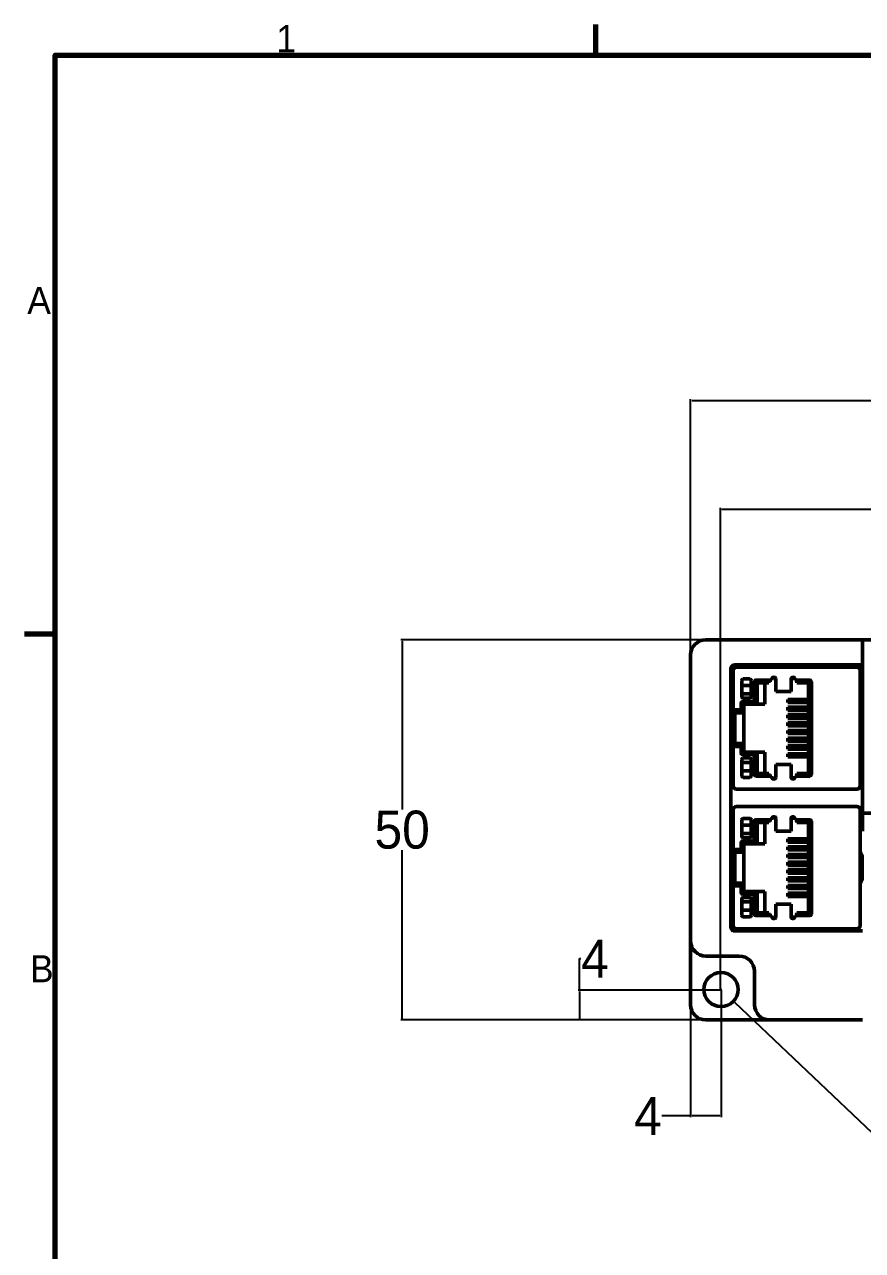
# Model space of a CAD drawing. Header units: millimetres. Extents: x -32 to 1257, y -135 to 348.
# Drawn here: x -23.9 to 86.3, y 178.5 to 339.7 of the extents above; entities that cross this region are included whole.
import ezdxf

# ---------------------------------------------------------------- set-up
doc = ezdxf.new("R2010")
doc.units = ezdxf.units.MM
doc.layers.add('경계(ISO)', color=7, linetype='Continuous', lineweight=70)
doc.layers.add('외형선(ISO)', color=7, linetype='Continuous', lineweight=50)
doc.styles.get("Standard").update_dxf_attribs({"font": ''})
doc.styles.add('레이블 문자 (JIS)', font='')
doc.styles.get('Standard').set_extended_font_data('Gulim')
doc.styles.get('레이블 문자 (JIS)').set_extended_font_data('Gulim')
doc.dimstyles.get("Standard").update_dxf_attribs({"dimtxt": 0.18, "dimasz": 0.18, "dimexe": 0.18, "dimexo": 0.0625, "dimgap": 0.09, "dimtad": 0, "dimtih": 1, "dimtoh": 1, "dimdec": 4, "dimzin": 0, "dimdsep": 46, "dimtxsty": 'Standard', "dimcen": 0.09, "dimadec": 0, "dimazin": 0, "dimtfac": 1, "dimtdec": 4, "dimtofl": 0, "dimtmove": 0, "dimatfit": 3, "dimfxl": 1, "dimtolj": 1, "dimtzin": 0, "dimarcsym": 0})

# ---------------------------------------------------------------- blocks, each defined once
blk = doc.blocks.new('경계 Default Border')
at = {"layer": '경계(ISO)'}
for p, q in [((70, 287), (70, 290.4)), ((10, 222.75), (6.6, 222.75))]:
    blk.add_line(p, q, dxfattribs=at)
at = {"layer": '경계(ISO)', "flags": 128}
blk.add_lwpolyline([(10, 10), (10, 287), (410, 287), (410, 10), (10, 10)], dxfattribs=at)
at = {"layer": '경계(ISO)', "char_height": 3, "attachment_point": 7, "style": '레이블 문자 (JIS)'}
for s, insert in [('1', (34.54, 287.33)), ('A', (6.91, 258.29)), ('B', (7.21, 184.12))]:
    blk.add_mtext(s, dxfattribs=dict(at, insert=insert))
blk = doc.blocks.new('*D12')
at = {"color": 0, "lineweight": -2}
for p, q in [((86.23, 258.81), (25.58, 258.81)), ((25.76, 258.63), (25.76, 236.47)), ((25.76, 208.99), (25.76, 231.16)), ((86.23, 208.81), (25.58, 208.81))]:
    blk.add_line(p, q, dxfattribs=at)
at = {"color": 0}
for points in [[(25.79, 258.63), (25.73, 258.63), (25.76, 258.81)], [(25.73, 208.99), (25.79, 208.99), (25.76, 208.81)]]:
    blk.add_solid(points, dxfattribs=at)
at = {"layer": 'Defpoints', "color": 0}
for p in [(86.3, 258.81), (25.76, 208.81), (86.3, 208.81)]:
    blk.add_point(p, dxfattribs=at)
at = {"color": 0, "insert": (25.76, 233.81), "char_height": 5, "attachment_point": 5}
blk.add_mtext('\\A1;\\A1;50', dxfattribs=at)
blk = doc.blocks.new('*D13')
at = {"color": 0, "lineweight": -2}
for p, q in [((63.7, 239.63), (63.7, 290.44)), ((63.88, 290.26), (144.75, 290.26)), ((254.12, 290.26), (173.24, 290.26)), ((254.3, 239.63), (254.3, 290.44))]:
    blk.add_line(p, q, dxfattribs=at)
at = {"color": 0}
for points in [[(63.88, 290.29), (63.88, 290.23), (63.7, 290.26)], [(254.12, 290.23), (254.12, 290.29), (254.3, 290.26)]]:
    blk.add_solid(points, dxfattribs=at)
at = {"layer": 'Defpoints', "color": 0}
for p in [(254.3, 290.26), (63.7, 239.56), (254.3, 239.56)]:
    blk.add_point(p, dxfattribs=at)
at = {"color": 0, "insert": (159, 290.26), "char_height": 5, "attachment_point": 5}
blk.add_mtext('\\A1;190.6000', dxfattribs=at)
blk = doc.blocks.new('*D17')
at = {"color": 0, "lineweight": -2}
for p, q in [((63.7, 212.75), (63.7, 196.01)), ((67.7, 212.75), (67.7, 196.01)), ((63.7, 196.19), (59.92, 196.19)), ((67.52, 196.19), (63.88, 196.19))]:
    blk.add_line(p, q, dxfattribs=at)
at = {"color": 0}
for points in [[(63.88, 196.22), (63.88, 196.16), (63.7, 196.19)], [(67.52, 196.16), (67.52, 196.22), (67.7, 196.19)]]:
    blk.add_solid(points, dxfattribs=at)
at = {"layer": 'Defpoints', "color": 0}
for p in [(63.7, 212.81), (67.7, 212.81), (63.7, 196.19)]:
    blk.add_point(p, dxfattribs=at)
at = {"color": 0, "insert": (58.08, 196.19), "char_height": 5, "attachment_point": 5}
blk.add_mtext('\\A1;\\A1;4', dxfattribs=at)
blk = doc.blocks.new('*D18')
at = {"color": 0, "lineweight": -2}
for p, q in [((49.08, 212.75), (49.08, 216.88)), ((49.08, 216.88), (49.26, 216.88)), ((67.63, 212.75), (48.9, 212.75)), ((49.08, 212.57), (49.08, 208.99)), ((67.63, 208.81), (48.9, 208.81))]:
    blk.add_line(p, q, dxfattribs=at)
at = {"color": 0}
for points in [[(49.11, 212.57), (49.05, 212.57), (49.08, 212.75)], [(49.05, 208.99), (49.11, 208.99), (49.08, 208.81)]]:
    blk.add_solid(points, dxfattribs=at)
at = {"layer": 'Defpoints', "color": 0}
for p in [(67.7, 212.75), (49.08, 208.81), (67.7, 208.81)]:
    blk.add_point(p, dxfattribs=at)
at = {"color": 0, "insert": (51.11, 216.88), "char_height": 5, "attachment_point": 5}
blk.add_mtext('\\A1;\\A1;4', dxfattribs=at)
blk = doc.blocks.new('*D19')
at = {"color": 0}
for p, q in [((67.61, 212.81), (67.79, 212.81)), ((67.7, 212.72), (67.7, 212.9))]:
    blk.add_line(p, q, dxfattribs=at)
at = {"color": 0, "lineweight": -2}
for p in [(69.46, 211.14), (90.07, 193.98)]:
    blk.add_line(p, (87.58, 193.98), dxfattribs=at)
at = {"color": 0}
blk.add_solid([(69.48, 211.17), (69.44, 211.12), (69.33, 211.27)], dxfattribs=at)
at = {"layer": 'Defpoints', "color": 0}
for p in [(66.06, 214.36), (69.33, 211.27)]:
    blk.add_point(p, dxfattribs=at)
at = {"color": 0, "insert": (101.4, 193.98), "char_height": 5, "attachment_point": 5}
blk.add_mtext('\\A1;\\A1;{\\f함초롬돋움|b0|i0|c129|p34;2x%%C4.5}', dxfattribs=at)
blk = doc.blocks.new('*D20')
at = {"color": 0, "lineweight": -2}
for p, q in [((67.63, 212.81), (67.63, 276.17)), ((67.81, 275.99), (153.68, 275.99)), ((250.12, 275.99), (164.25, 275.99)), ((250.3, 254.88), (250.3, 276.17))]:
    blk.add_line(p, q, dxfattribs=at)
at = {"color": 0}
for points in [[(67.81, 276.02), (67.81, 275.96), (67.63, 275.99)], [(250.12, 275.96), (250.12, 276.02), (250.3, 275.99)]]:
    blk.add_solid(points, dxfattribs=at)
at = {"layer": 'Defpoints', "color": 0}
for p in [(250.3, 275.99), (250.3, 254.81), (67.63, 212.75)]:
    blk.add_point(p, dxfattribs=at)
at = {"color": 0, "insert": (158.96, 275.99), "char_height": 5, "attachment_point": 5}
blk.add_mtext('\\A1;\\A1;182', dxfattribs=at)

msp = doc.modelspace()

# ---------------------------------------------------------------- linework, layer by layer
at = {"layer": '외형선(ISO)'}
for p, q in [((65.69571, 258.81458), (86.29571, 258.81458)), ((86.29571, 238.01458), (86.29571, 258.81458)), ((86.29571, 258.81458), (243.89571, 258.81458)), ((63.69571, 219.21458), (63.69571, 256.81458)), ((68.99571, 221.01458), (68.99571, 255.01458)), ((69.29571, 254.81458), (69.29571, 249.59959)), ((69.49571, 255.51458), (86.29571, 255.51458)), ((85.59571, 255.21458), (69.69571, 255.21458)), ((85.99571, 239.56458), (85.99571, 254.81458)), ((70.42071, 253.46458), (70.42071, 251.31458)), ((71.47071, 253.66458), (70.62071, 253.66458)), ((71.67071, 251.31458), (71.67071, 253.46458)), ((72.06571, 253.29461), (72.06571, 250.86955)), ((72.14571, 253.43958), (72.14571, 250.63958)), ((73.99571, 253.43958), (72.14571, 253.43958)), ((72.14571, 253.43958), (72.44571, 253.13958)), ((74.39571, 253.49458), (72.26568, 253.49458)), ((73.99571, 253.13958), (72.44571, 253.13958)), ((72.44571, 253.13958), (72.44571, 250.33958)), ((73.44571, 250.33958), (73.44571, 253.13958)), ((73.99571, 253.43958), (73.99571, 253.49458)), ((73.99571, 253.43958), (73.99571, 253.13958)), ((74.39571, 253.62927), (74.39571, 253.49458)), ((74.89571, 253.49458), (74.89018, 253.64457)), ((74.89571, 253.49458), (74.89571, 253.12933)), ((74.89571, 252.10259), (74.89571, 253.12933)), ((76.90124, 253.64457), (76.89571, 253.49458)), ((76.89571, 253.49458), (76.89571, 253.12933)), ((76.89571, 252.10259), (76.89571, 253.12933)), ((77.3957, 253.49458), (77.3957, 253.62927)), ((79.37574, 253.49458), (77.3957, 253.49458)), ((77.64571, 253.43958), (77.64571, 253.49458)), ((79.49571, 253.43958), (77.64571, 253.43958)), ((77.64571, 253.13958), (77.64571, 253.43958)), ((79.19571, 253.13958), (77.64571, 253.13958)), ((79.49571, 253.43958), (79.19571, 253.13958)), ((79.19571, 241.23958), (79.19571, 253.13958)), ((79.49571, 240.93958), (79.49571, 253.43958)), ((79.57571, 241.08455), (79.57571, 253.29461)), ((71.67071, 252.79458), (70.42071, 252.79458)), ((71.67071, 251.69458), (70.42071, 251.69458)), ((74.89571, 252.10259), (74.89571, 251.99327)), ((76.89571, 251.99327), (74.89571, 251.99327)), ((76.89571, 252.10259), (76.89571, 251.99327)), ((70.33571, 250.46962), (70.33571, 249.79955)), ((70.39571, 249.51958), (70.39571, 250.61243)), ((70.69571, 250.33958), (70.41008, 250.62521)), ((72.14571, 250.63958), (70.43033, 250.63958)), ((71.86575, 250.66958), (70.53568, 250.66958)), ((70.62071, 251.11458), (71.47071, 251.11458)), ((70.69571, 250.33958), (70.69571, 249.21958)), ((72.44571, 250.33958), (70.69571, 250.33958)), ((72.14571, 250.63958), (72.44571, 250.33958)), ((72.44571, 250.33958), (73.44571, 250.33958)), ((76.46821, 250.54958), (76.46821, 250.96958)), ((76.46821, 250.96958), (79.19571, 250.96958)), ((76.46821, 250.54958), (79.19571, 250.54958)), ((76.46821, 249.52958), (76.46821, 249.94958)), ((76.46821, 249.94958), (79.19571, 249.94958)), ((69.29571, 249.44959), (69.29571, 249.59959)), ((69.29571, 249.59959), (69.69571, 249.59959)), ((69.29571, 249.44959), (69.29571, 244.92958)), ((69.49571, 249.51958), (69.49571, 249.59958)), ((69.49571, 249.51958), (70.39571, 249.51958)), ((69.49571, 249.21958), (69.49571, 249.51958)), ((69.49571, 249.21958), (69.49571, 245.15958)), ((69.49571, 249.21958), (70.69571, 249.21958)), ((69.69571, 249.59959), (70.13574, 249.59959)), ((70.69571, 249.21958), (70.39571, 249.51958)), ((70.69571, 249.21958), (70.69571, 245.15958)), ((76.46821, 249.52958), (79.19571, 249.52958)), ((76.46821, 248.50958), (76.46821, 248.92958)), ((76.46821, 248.92958), (79.19571, 248.92958)), ((76.46821, 248.50958), (79.19571, 248.50958)), ((86.24571, 248.52814), (86.24571, 245.85102)), ((76.46821, 247.48958), (76.46821, 247.90958)), ((76.46821, 247.90958), (79.19571, 247.90958)), ((76.46821, 247.48958), (79.19571, 247.48958)), ((76.46821, 246.46958), (76.46821, 246.88958)), ((76.46821, 246.88958), (79.19571, 246.88958)), ((69.49571, 244.85958), (69.49571, 245.15958)), ((70.69571, 245.15958), (69.49571, 245.15958)), ((70.39571, 244.85958), (70.69571, 245.15958)), ((70.69571, 245.15958), (70.69571, 244.03958)), ((76.46821, 246.46958), (79.19571, 246.46958)), ((76.46821, 245.44958), (76.46821, 245.86958)), ((76.46821, 245.86958), (79.19571, 245.86958)), ((76.46821, 245.44958), (79.19571, 245.44958)), ((69.29571, 244.77958), (69.29571, 244.92958)), ((69.29571, 244.77958), (69.29571, 239.56458)), ((69.69571, 244.77958), (69.29571, 244.77958)), ((70.39571, 244.85958), (69.49571, 244.85958)), ((69.49571, 244.77958), (69.49571, 244.85958)), ((69.69571, 244.77958), (70.13574, 244.77958)), ((70.33571, 244.57961), (70.33571, 243.90955)), ((70.39571, 243.76673), (70.39571, 244.85958)), ((70.41008, 243.75395), (70.69571, 244.03958)), ((70.43033, 243.73958), (72.14571, 243.73958)), ((70.53568, 243.70958), (71.86575, 243.70958)), ((70.69571, 244.03958), (72.44571, 244.03958)), ((72.06571, 243.50961), (72.06571, 241.08455)), ((72.44571, 244.03958), (72.14571, 243.73958)), ((72.14571, 243.73958), (72.14571, 240.93958)), ((73.44571, 244.03958), (72.44571, 244.03958)), ((72.44571, 244.03958), (72.44571, 241.23958)), ((73.44571, 241.23958), (73.44571, 244.03958)), ((76.46821, 244.42958), (76.46821, 244.84958)), ((76.46821, 244.84958), (79.19571, 244.84958)), ((76.46821, 244.42958), (79.19571, 244.42958)), ((76.46821, 243.40958), (76.46821, 243.82958)), ((76.46821, 243.82958), (79.19571, 243.82958)), ((70.42071, 243.06458), (70.42071, 240.91458)), ((71.67071, 242.68458), (70.42071, 242.68458)), ((71.47071, 243.26458), (70.62071, 243.26458)), ((71.67071, 240.91458), (71.67071, 243.06458)), ((74.89571, 242.38589), (74.89571, 242.27657)), ((76.89571, 242.38589), (74.89571, 242.38589)), ((74.89571, 241.24983), (74.89571, 242.27657)), ((76.46821, 243.40958), (79.19571, 243.40958)), ((76.89571, 242.38589), (76.89571, 242.27657)), ((76.89571, 241.24983), (76.89571, 242.27657)), ((71.67071, 241.58458), (70.42071, 241.58458)), ((70.62071, 240.71458), (71.47071, 240.71458)), ((72.14571, 240.93958), (72.44571, 241.23958)), ((72.14571, 240.93958), (73.99571, 240.93958)), ((72.26568, 240.88459), (74.39571, 240.88459)), ((72.44571, 241.23958), (73.99571, 241.23958)), ((73.99571, 241.23958), (73.99571, 240.93958)), ((73.99571, 240.93958), (73.99571, 240.88459)), ((74.39571, 240.88459), (74.39571, 240.74989)), ((74.89018, 240.7346), (74.89571, 240.88459)), ((74.89571, 241.24983), (74.89571, 240.88459)), ((76.89571, 241.24983), (76.89571, 240.88459)), ((76.89571, 240.88459), (76.90124, 240.7346)), ((77.3957, 240.88459), (79.37574, 240.88459)), ((77.3957, 240.74989), (77.3957, 240.88459)), ((77.64571, 240.93958), (77.64571, 241.23958)), ((77.64571, 241.23958), (79.19571, 241.23958)), ((77.64571, 240.93958), (79.49571, 240.93958)), ((77.64571, 240.93958), (77.64571, 240.88459)), ((79.49571, 240.93958), (79.19571, 241.23958)), ((69.69571, 239.16458), (85.59571, 239.16458)), ((86.29571, 236.01458), (86.29571, 238.01458)), ((69.29571, 236.46458), (69.29571, 231.24959)), ((85.59571, 236.86458), (69.69571, 236.86458)), ((85.99571, 221.21458), (85.99571, 236.46458)), ((86.29571, 235.81232), (86.29571, 236.01458)), ((86.29571, 236.01458), (88.79571, 236.01458)), ((86.29571, 233.65818), (86.29571, 235.81232)), ((70.42071, 235.11458), (70.42071, 232.96458)), ((71.67071, 234.44458), (70.42071, 234.44458)), ((71.47071, 235.31458), (70.62071, 235.31458)), ((71.67071, 232.96458), (71.67071, 235.11458)), ((72.06571, 234.94461), (72.06571, 232.51955)), ((72.14571, 235.08958), (72.14571, 232.28958)), ((73.99571, 235.08958), (72.14571, 235.08958)), ((72.14571, 235.08958), (72.44571, 234.78958)), ((74.39571, 235.14458), (72.26568, 235.14458)), ((73.99571, 234.78958), (72.44571, 234.78958)), ((72.44571, 234.78958), (72.44571, 231.98958)), ((73.44571, 231.98958), (73.44571, 234.78958)), ((73.99571, 235.08958), (73.99571, 235.14458)), ((73.99571, 235.08958), (73.99571, 234.78958)), ((74.39571, 235.27927), (74.39571, 235.14458)), ((74.89571, 235.14458), (74.89018, 235.29457)), ((74.89571, 235.14458), (74.89571, 234.77933)), ((74.89571, 233.75259), (74.89571, 234.77933)), ((76.90124, 235.29457), (76.89571, 235.14458)), ((76.89571, 235.14458), (76.89571, 234.77933)), ((76.89571, 233.75259), (76.89571, 234.77933)), ((77.3957, 235.14458), (77.3957, 235.27927)), ((79.37574, 235.14458), (77.3957, 235.14458)), ((77.64571, 235.08958), (77.64571, 235.14458)), ((79.49571, 235.08958), (77.64571, 235.08958)), ((77.64571, 234.78958), (77.64571, 235.08958)), ((79.19571, 234.78958), (77.64571, 234.78958)), ((79.49571, 235.08958), (79.19571, 234.78958)), ((79.19571, 222.88958), (79.19571, 234.78958)), ((79.49571, 222.58958), (79.49571, 235.08958)), ((79.57571, 222.73455), (79.57571, 234.94461)), ((70.39571, 231.16958), (70.39571, 232.26243)), ((70.69571, 231.98958), (70.41008, 232.27521)), ((71.67071, 233.34458), (70.42071, 233.34458)), ((72.14571, 232.28958), (70.43033, 232.28958)), ((71.86575, 232.31958), (70.53568, 232.31958)), ((70.62071, 232.76458), (71.47071, 232.76458)), ((72.14571, 232.28958), (72.44571, 231.98958)), ((74.89571, 233.75259), (74.89571, 233.64327)), ((76.89571, 233.64327), (74.89571, 233.64327)), ((76.46821, 232.19958), (76.46821, 232.61958)), ((76.46821, 232.61958), (79.19571, 232.61958)), ((76.46821, 232.19958), (79.19571, 232.19958)), ((76.89571, 233.75259), (76.89571, 233.64327)), ((69.29571, 231.09959), (69.29571, 231.24959)), ((69.29571, 231.24959), (69.69571, 231.24959)), ((69.29571, 231.09959), (69.29571, 226.57958)), ((69.49571, 231.16958), (69.49571, 231.24958)), ((69.49571, 231.16958), (70.39571, 231.16958)), ((69.49571, 230.86958), (69.49571, 231.16958)), ((69.49571, 230.86958), (69.49571, 226.80958)), ((69.49571, 230.86958), (70.69571, 230.86958)), ((69.69571, 231.24959), (70.13574, 231.24959)), ((70.33571, 232.11962), (70.33571, 231.44955)), ((70.69571, 230.86958), (70.39571, 231.16958)), ((70.69571, 231.98958), (70.69571, 230.86958)), ((72.44571, 231.98958), (70.69571, 231.98958)), ((70.69571, 230.86958), (70.69571, 226.80958)), ((72.44571, 231.98958), (73.44571, 231.98958)), ((76.46821, 231.17958), (76.46821, 231.59958)), ((76.46821, 231.59958), (79.19571, 231.59958)), ((76.46821, 231.17958), (79.19571, 231.17958)), ((76.46821, 230.15958), (76.46821, 230.57958)), ((76.46821, 230.57958), (79.19571, 230.57958)), ((76.46821, 230.15958), (79.19571, 230.15958)), ((76.46821, 229.13958), (76.46821, 229.55958)), ((76.46821, 229.55958), (79.19571, 229.55958)), ((76.46821, 229.13958), (79.19571, 229.13958)), ((86.24571, 230.17814), (86.24571, 227.50102)), ((76.46821, 228.11958), (76.46821, 228.53958)), ((76.46821, 228.53958), (79.19571, 228.53958)), ((76.46821, 228.11958), (79.19571, 228.11958)), ((76.46821, 227.09958), (76.46821, 227.51958)), ((76.46821, 227.51958), (79.19571, 227.51958)), ((69.29571, 226.42958), (69.29571, 226.57958)), ((69.29571, 226.42958), (69.29571, 221.21458)), ((69.69571, 226.42958), (69.29571, 226.42958)), ((69.49571, 226.50958), (69.49571, 226.80958)), ((70.69571, 226.80958), (69.49571, 226.80958)), ((70.39571, 226.50958), (69.49571, 226.50958)), ((69.49571, 226.42958), (69.49571, 226.50958)), ((69.69571, 226.42958), (70.13574, 226.42958)), ((70.33571, 226.22961), (70.33571, 225.55955)), ((70.39571, 226.50958), (70.69571, 226.80958)), ((70.39571, 225.41673), (70.39571, 226.50958)), ((70.69571, 226.80958), (70.69571, 225.68958)), ((76.46821, 227.09958), (79.19571, 227.09958)), ((76.46821, 226.07958), (76.46821, 226.49958)), ((76.46821, 226.49958), (79.19571, 226.49958)), ((76.46821, 226.07958), (79.19571, 226.07958)), ((70.41008, 225.40395), (70.69571, 225.68958)), ((70.42071, 224.71458), (70.42071, 222.56458)), ((71.67071, 224.33458), (70.42071, 224.33458)), ((70.43033, 225.38958), (72.14571, 225.38958)), ((70.53568, 225.35958), (71.86575, 225.35958)), ((71.47071, 224.91458), (70.62071, 224.91458)), ((70.69571, 225.68958), (72.44571, 225.68958)), ((71.67071, 222.56458), (71.67071, 224.71458)), ((72.06571, 225.15961), (72.06571, 222.73455)), ((72.44571, 225.68958), (72.14571, 225.38958)), ((72.14571, 225.38958), (72.14571, 222.58958)), ((73.44571, 225.68958), (72.44571, 225.68958)), ((72.44571, 225.68958), (72.44571, 222.88958)), ((73.44571, 222.88958), (73.44571, 225.68958)), ((76.46821, 225.05958), (76.46821, 225.47958)), ((76.46821, 225.47958), (79.19571, 225.47958)), ((76.46821, 225.05958), (79.19571, 225.05958)), ((71.67071, 223.23458), (70.42071, 223.23458)), ((72.14571, 222.58958), (72.44571, 222.88958)), ((72.14571, 222.58958), (73.99571, 222.58958)), ((72.26568, 222.53459), (74.39571, 222.53459)), ((72.44571, 222.88958), (73.99571, 222.88958)), ((73.99571, 222.88958), (73.99571, 222.58958)), ((73.99571, 222.58958), (73.99571, 222.53459)), ((74.39571, 222.53459), (74.39571, 222.39989)), ((74.89018, 222.3846), (74.89571, 222.53459)), ((74.89571, 224.03589), (74.89571, 223.92657)), ((76.89571, 224.03589), (74.89571, 224.03589)), ((74.89571, 222.89983), (74.89571, 223.92657)), ((74.89571, 222.89983), (74.89571, 222.53459)), ((76.89571, 224.03589), (76.89571, 223.92657)), ((76.89571, 222.89983), (76.89571, 223.92657)), ((76.89571, 222.89983), (76.89571, 222.53459)), ((76.89571, 222.53459), (76.90124, 222.3846)), ((77.3957, 222.53459), (79.37574, 222.53459)), ((77.3957, 222.39989), (77.3957, 222.53459)), ((77.64571, 222.58958), (77.64571, 222.88958)), ((77.64571, 222.88958), (79.19571, 222.88958)), ((77.64571, 222.58958), (79.49571, 222.58958)), ((77.64571, 222.58958), (77.64571, 222.53459)), ((79.49571, 222.58958), (79.19571, 222.88958)), ((70.62071, 222.36458), (71.47071, 222.36458)), ((86.29571, 220.51458), (69.49571, 220.51458)), ((69.69571, 220.81458), (85.59571, 220.81458)), ((63.69571, 210.81458), (63.69571, 219.21458)), ((70.09571, 217.21458), (65.69571, 217.21458)), ((72.09571, 210.81458), (72.09571, 215.21458)), ((74.09571, 208.81458), (65.69571, 208.81458)), ((86.29571, 208.81458), (74.09571, 208.81458))]:
    msp.add_line(p, q, dxfattribs=at)
msp.add_circle((67.69571, 212.81458), 2.25, dxfattribs=at)
for centre, radius, start, end in [((65.69571, 256.81458), 2, 90, 180), ((69.49571, 255.01458), 0.5, 90, 180), ((69.69571, 254.81458), 0.4, 90, 180), ((85.59571, 254.81458), 0.4, 0, 90), ((70.62071, 253.46458), 0.2, 90, 180), ((71.47071, 253.46458), 0.2, 0, 90), ((72.26568, 253.29461), 0.19997, 90, 180), ((74.64271, 253.64459), 0.24747, 359.9944936, 183.5484702), ((77.14871, 253.64459), 0.24747, 356.4515298, 180.0055064), ((79.37574, 253.29461), 0.19997, 0, 90), ((70.53568, 250.46962), 0.19997, 90, 180), ((70.62071, 251.31458), 0.2, 180, 270), ((71.47071, 251.31458), 0.2, 270, 0), ((71.86575, 250.86955), 0.19997, 270, 0), ((70.13574, 249.79955), 0.19997, 270, 0), ((86.29571, 249.3573), 0.3, 180, 213.5573098), ((85.04571, 248.52814), 1.2, 0, 33.5573098), ((86.29571, 245.02186), 0.3, 146.4426902, 180), ((85.04571, 245.85102), 1.2, 326.4426902, 0), ((70.13574, 244.57961), 0.19997, 0, 90), ((70.53568, 243.90955), 0.19997, 180, 270), ((71.86575, 243.50961), 0.19997, 0, 90), ((70.62071, 243.06458), 0.2, 90, 180), ((71.47071, 243.06458), 0.2, 0, 90), ((70.62071, 240.91458), 0.2, 180, 270), ((71.47071, 240.91458), 0.2, 270, 0), ((72.26568, 241.08455), 0.19997, 180, 270), ((74.64271, 240.73457), 0.24747, 176.4515298, 0.0055064), ((77.14871, 240.73457), 0.24747, 179.9944936, 3.5484702), ((79.37574, 241.08455), 0.19997, 270, 0), ((69.69571, 239.56458), 0.4, 180, 270), ((85.59571, 239.56458), 0.4, 270, 0), ((69.69571, 236.46458), 0.4, 90, 180), ((74.64271, 235.29459), 0.24747, 359.9944936, 183.5484702), ((77.14871, 235.29459), 0.24747, 356.4515298, 180.0055064), ((85.59571, 236.46458), 0.4, 0, 90), ((70.62071, 235.11458), 0.2, 90, 180), ((71.47071, 235.11458), 0.2, 0, 90), ((72.26568, 234.94461), 0.19997, 90, 180), ((79.37574, 234.94461), 0.19997, 0, 90), ((70.53568, 232.11962), 0.19997, 90, 180), ((70.62071, 232.96458), 0.2, 180, 270), ((71.47071, 232.96458), 0.2, 270, 0), ((71.86575, 232.51955), 0.19997, 270, 0), ((70.13574, 231.44955), 0.19997, 270, 0), ((86.29571, 231.0073), 0.3, 180, 213.5573098), ((85.04571, 230.17814), 1.2, 0, 33.5573098), ((85.04571, 227.50102), 1.2, 326.4426902, 0), ((70.13574, 226.22961), 0.19997, 0, 90), ((86.29571, 226.67186), 0.3, 146.4426902, 180), ((70.53568, 225.55955), 0.19997, 180, 270), ((70.62071, 224.71458), 0.2, 90, 180), ((71.47071, 224.71458), 0.2, 0, 90), ((71.86575, 225.15961), 0.19997, 0, 90), ((70.62071, 222.56458), 0.2, 180, 270), ((71.47071, 222.56458), 0.2, 270, 0), ((72.26568, 222.73455), 0.19997, 180, 270), ((79.37574, 222.73455), 0.19997, 270, 0), ((69.49571, 221.01458), 0.5, 180, 270), ((69.69571, 221.21458), 0.4, 180, 270), ((74.64271, 222.38457), 0.24747, 176.4515298, 0.0055064), ((77.14871, 222.38457), 0.24747, 179.9944936, 3.5484702), ((85.59571, 221.21458), 0.4, 270, 0), ((65.69571, 219.21458), 2, 180, 270), ((70.09571, 215.21458), 2, 0, 90), ((65.69571, 210.81458), 2, 180, 270), ((74.09571, 210.81458), 2, 180, 270)]:
    msp.add_arc(centre, radius, start, end, dxfattribs=at)

# ---------------------------------------------------------------- block references
at = {"color": 0, "xscale": 1.185080625, "yscale": 1.185080625, "zscale": 1.185080625}
msp.add_blockref('경계 Default Border', (-31.72493, -4.42746), dxfattribs=at)

# ---------------------------------------------------------------- dimensions: what is measured, and where the dimension line sits
dim = msp.add_linear_dim(base=(254.29571, 290.25956), p1=(63.69571, 239.56371), p2=(254.29571, 239.56371), dimstyle='Standard', override={"dimtxt": 5})
dim.commit()
dim.dimension.update_dxf_attribs({"geometry": '*D13', "text_midpoint": (158.99571, 290.25956)})
dim = msp.add_linear_dim(base=(250.29571, 275.98775), p1=(67.63321, 212.75208), p2=(250.29571, 254.81458), text='\\A1;182', dimstyle='Standard', override={"dimtxt": 5, "dimtxsty": 'Standard'})
dim.commit()
dim.dimension.update_dxf_attribs({"geometry": '*D20', "text_midpoint": (158.96446, 275.98775)})
dim = msp.add_linear_dim(base=(25.76009, 208.81339), p1=(86.29571, 258.81458), p2=(86.29571, 208.81339), angle=90, text='\\A1;50', dimstyle='Standard', override={"dimtxt": 5, "dimtxsty": 'Standard'})
dim.commit()
dim.dimension.update_dxf_attribs({"geometry": '*D12', "text_midpoint": (25.76009, 233.81399)})
dim = msp.add_linear_dim(base=(49.0849, 208.81458), p1=(67.69571, 212.75208), p2=(67.69571, 208.81458), angle=90, text='\\A1;4', dimstyle='Standard', override={"dimtxt": 5, "dimtxsty": 'Standard'})
dim.commit()
dim.dimension.update_dxf_attribs({"geometry": '*D18', "text_midpoint": (51.1059, 216.88306), "dimtype": 160})
dim = msp.add_linear_dim(base=(63.69571, 196.18908), p1=(67.69571, 212.81458), p2=(63.69571, 212.81458), text='\\A1;4', dimstyle='Standard', override={"dimtxt": 5, "dimtxsty": 'Standard'})
dim.commit()
dim.dimension.update_dxf_attribs({"geometry": '*D17', "text_midpoint": (58.0752, 196.18908), "dimtype": 160})
dim = msp.add_diameter_dim_2p(p1=(66.06239, 214.36209), p2=(69.32902, 211.26707), text='\\A1;{\\f함초롬돋움|b0|i0|c129|p34;2x%%C4.5}', dimstyle='Standard', override={"dimtxt": 5, "dimtxsty": 'Standard'})
dim.commit()
dim.dimension.update_dxf_attribs({"geometry": '*D19', "text_midpoint": (101.39825, 193.97634), "dimtype": 163})

doc.saveas('drawing.dxf')
